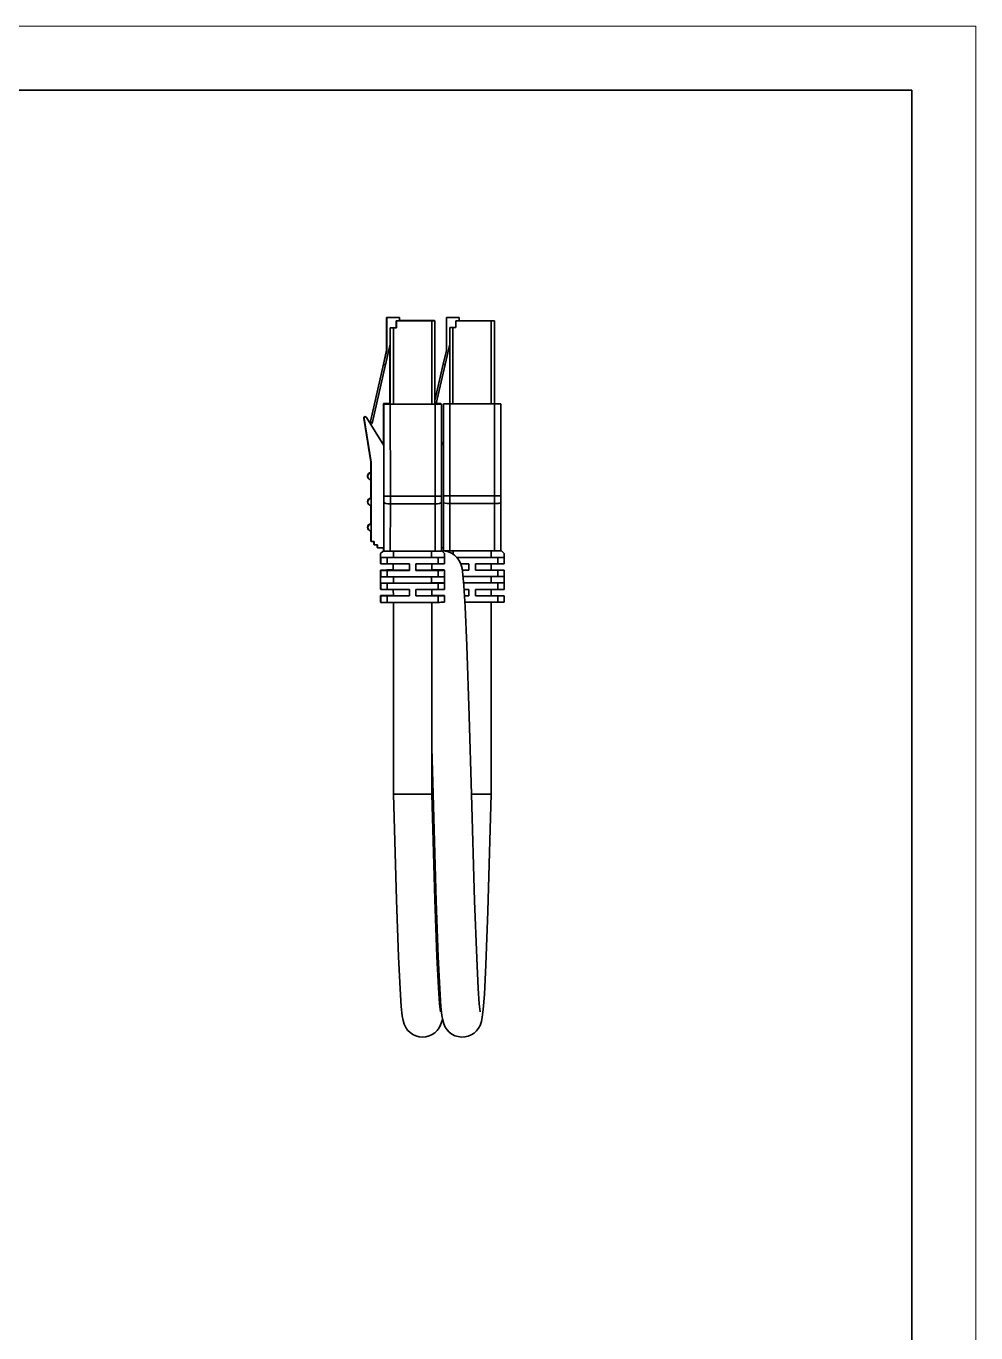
# Model space of a CAD drawing. Header units: millimetres. Extents: x -148 to 148, y -210 to 210.
# Drawn here: x 0 to 148.5, y 5.7 to 210 of the extents above; entities that cross this region are included whole.
import ezdxf

# ---------------------------------------------------------------- set-up
doc = ezdxf.new("R2010")
doc.units = ezdxf.units.MM
doc.layers.add('粗实线层', color=7, linetype='Continuous', lineweight=35)
doc.layers.add('细实线层', color=7, linetype='Continuous', lineweight=18)

# ---------------------------------------------------------------- blocks, each defined once
blk = doc.blocks.new('$CAXA_FRAME_13B17AC1$')
at = {"layer": '粗实线层'}
for p, q in [((138.5, 200), (-138.5, 200)), ((138.5, -200), (138.5, 200))]:
    blk.add_line(p, q, dxfattribs=at)
at = {"layer": '细实线层'}
for p, q in [((148.5, 210), (-148.5, 210)), ((148.5, -210), (148.5, 210))]:
    blk.add_line(p, q, dxfattribs=at)

msp = doc.modelspace()

# ---------------------------------------------------------------- linework, layer by layer
at = {"layer": '粗实线层', "color": 7, "lineweight": 35}
for p, q in [((58.34, 164.458), (56.368, 164.457)), ((56.405, 164.42), (56.368, 164.457)), ((56.368, 164.457), (56.371, 159.545)), ((56.376, 162.86), (56.376, 163.619)), ((56.376, 163.619), (56.398, 163.597)), ((56.398, 163.597), (56.398, 162.839)), ((58.377, 164.421), (56.405, 164.42)), ((56.405, 164.42), (56.408, 159.508)), ((57.881, 163.921), (58.377, 163.921)), ((57.899, 163.902), (57.881, 163.921)), ((57.882, 162.837), (57.881, 163.921)), ((63.423, 163.906), (57.899, 163.902)), ((57.9, 162.818), (57.899, 163.902)), ((58.377, 164.421), (58.34, 164.458)), ((58.377, 163.921), (58.377, 164.421)), ((58.377, 163.976), (63.349, 163.98)), ((62.425, 163.966), (63.362, 163.968)), ((63.365, 163.965), (62.425, 163.966)), ((62.431, 163.959), (63.368, 163.962)), ((63.371, 163.958), (62.431, 163.959)), ((62.437, 163.953), (63.374, 163.955)), ((63.377, 163.952), (62.437, 163.953)), ((62.443, 163.947), (63.38, 163.949)), ((63.383, 163.946), (62.443, 163.947)), ((62.449, 163.941), (63.386, 163.943)), ((63.389, 163.94), (62.449, 163.941)), ((62.455, 163.935), (63.393, 163.937)), ((63.396, 163.934), (62.455, 163.935)), ((62.462, 163.929), (63.399, 163.931)), ((63.402, 163.928), (62.462, 163.929)), ((62.468, 163.922), (63.405, 163.925)), ((63.408, 163.922), (62.468, 163.922)), ((63.362, 163.968), (63.862, 163.968)), ((63.865, 163.965), (63.365, 163.965)), ((63.368, 163.962), (63.868, 163.962)), ((63.871, 163.959), (63.371, 163.958)), ((63.374, 163.955), (63.874, 163.956)), ((63.877, 163.953), (63.377, 163.952)), ((63.38, 163.949), (63.88, 163.95)), ((63.883, 163.947), (63.383, 163.946)), ((63.386, 163.943), (63.886, 163.943)), ((63.889, 163.94), (63.389, 163.94)), ((63.393, 163.937), (63.893, 163.937)), ((63.896, 163.934), (63.396, 163.934)), ((63.399, 163.931), (63.899, 163.931)), ((63.902, 163.928), (63.402, 163.928)), ((63.405, 163.925), (63.905, 163.925)), ((63.908, 163.922), (63.408, 163.922)), ((63.432, 150.906), (63.423, 163.906)), ((63.852, 163.977), (63.862, 163.968)), ((63.865, 163.965), (63.868, 163.962)), ((63.871, 163.959), (63.874, 163.956)), ((63.877, 163.953), (63.88, 163.95)), ((63.883, 163.947), (63.886, 163.943)), ((63.889, 163.94), (63.893, 163.937)), ((63.896, 163.934), (63.899, 163.931)), ((63.902, 163.928), (63.905, 163.925)), ((63.908, 163.922), (63.92, 163.91)), ((63.929, 150.91), (63.92, 163.91)), ((65.737, 164.442), (65.737, 159.531)), ((67.709, 164.442), (65.737, 164.442)), ((72.737, 163.942), (67.213, 163.942)), ((67.213, 162.858), (67.213, 163.942)), ((67.709, 163.942), (67.709, 164.442)), ((73.237, 163.942), (72.737, 163.942)), ((72.737, 150.942), (72.737, 163.942)), ((73.237, 150.942), (73.237, 163.942)), ((56.376, 162.86), (56.398, 162.86)), ((56.398, 162.839), (56.376, 162.86)), ((57.882, 162.837), (56.906, 162.836)), ((56.921, 162.821), (56.906, 162.836)), ((56.906, 162.836), (56.907, 160.267)), ((56.929, 150.905), (56.921, 162.821)), ((57.432, 150.902), (57.424, 162.818)), ((57.9, 162.818), (57.424, 162.818)), ((57.9, 162.818), (57.882, 162.837)), ((66.237, 150.942), (66.237, 162.858)), ((66.237, 162.858), (66.737, 162.858)), ((66.737, 150.942), (66.737, 162.858)), ((67.213, 162.858), (66.737, 162.858)), ((56.184, 157.07), (56.907, 160.267)), ((56.408, 159.508), (56.371, 159.545)), ((56.861, 150.973), (56.855, 160.036)), ((56.861, 150.973), (56.855, 160.036)), ((65.511, 157.092), (66.237, 160.289)), ((56.346, 159.323), (55.859, 157.172)), ((56.383, 159.286), (55.896, 157.135)), ((56.383, 159.286), (56.346, 159.323)), ((65.712, 159.309), (65.223, 157.158)), ((55.868, 157.162), (53.841, 148.208)), ((55.887, 157.144), (53.859, 148.189)), ((54.092, 147.884), (56.174, 157.079)), ((55.868, 157.162), (55.859, 157.172)), ((55.887, 157.144), (55.896, 157.135)), ((56.184, 157.07), (55.896, 157.135)), ((65.223, 157.158), (63.929, 151.458)), ((64.124, 150.987), (65.511, 157.092)), ((65.511, 157.092), (65.223, 157.158)), ((55.858, 150.975), (55.886, 150.947)), ((55.858, 150.975), (55.863, 144.551)), ((55.858, 150.975), (55.863, 144.551)), ((55.886, 150.947), (56.386, 150.948)), ((55.888, 147.509), (55.886, 150.947)), ((55.905, 150.929), (56.405, 150.929)), ((55.905, 150.929), (55.932, 150.901)), ((55.905, 150.929), (55.907, 147.49)), ((55.932, 150.901), (55.942, 136.517)), ((56.386, 150.948), (56.405, 150.929)), ((56.386, 150.929), (56.386, 150.948)), ((56.929, 150.905), (56.861, 150.973)), ((56.938, 150.896), (63.938, 150.901)), ((56.938, 150.896), (56.948, 136.511)), ((63.432, 150.906), (57.432, 150.902)), ((63.938, 150.901), (63.948, 136.516)), ((64.932, 150.907), (64.858, 150.981)), ((64.932, 150.907), (64.942, 136.523)), ((66.237, 150.942), (65.237, 150.942)), ((65.237, 150.942), (65.237, 136.558)), ((66.237, 150.942), (73.237, 150.942)), ((66.237, 150.942), (66.237, 136.558)), ((74.237, 150.942), (73.237, 150.942)), ((73.237, 150.942), (73.237, 136.558)), ((74.237, 150.942), (74.237, 136.558)), ((53.874, 141.861), (52.793, 148.722)), ((52.848, 148.667), (52.793, 148.722)), ((53.929, 141.806), (52.848, 148.667)), ((53.064, 147.147), (53.055, 147.145)), ((53.055, 147.145), (53.206, 146.139)), ((53.055, 147.145), (53.223, 146.123)), ((53.064, 147.147), (53.233, 146.124)), ((53.187, 148.839), (53.132, 148.895)), ((53.216, 148.804), (55.927, 144.447)), ((53.841, 148.208), (53.859, 148.189)), ((53.841, 148.208), (54.039, 147.894)), ((53.859, 148.189), (54.058, 147.875)), ((54.039, 147.894), (54.058, 147.875)), ((54.058, 147.875), (54.092, 147.884)), ((55.866, 146.24), (55.865, 148.022)), ((55.874, 148.012), (55.865, 148.022)), ((55.874, 148.012), (55.876, 146.23)), ((55.888, 147.509), (55.907, 147.509)), ((55.907, 147.49), (55.888, 147.509)), ((55.92, 147.966), (55.922, 146.185)), ((55.92, 147.966), (55.93, 147.956)), ((55.931, 146.175), (55.93, 147.956)), ((53.206, 146.139), (53.212, 146.133)), ((53.212, 146.133), (53.634, 143.457)), ((53.216, 146.129), (53.638, 143.452)), ((53.223, 146.123), (53.216, 146.129)), ((53.233, 146.124), (53.223, 146.123)), ((53.226, 146.13), (53.648, 143.454)), ((55.866, 146.24), (55.876, 146.23)), ((55.931, 146.175), (55.922, 146.185)), ((53.634, 143.457), (53.636, 143.454)), ((53.638, 143.452), (53.636, 143.454)), ((53.648, 143.454), (53.638, 143.452)), ((55.927, 144.447), (55.937, 130.034)), ((64.936, 144.963), (65.237, 144.479)), ((53.929, 141.806), (53.874, 141.861)), ((53.875, 140.184), (53.874, 141.861)), ((53.938, 129.409), (53.929, 141.806)), ((53.387, 139.608), (53.387, 139.684)), ((53.387, 139.681), (53.419, 139.649)), ((53.387, 139.611), (53.387, 139.681)), ((53.419, 139.58), (53.387, 139.611)), ((53.419, 139.649), (53.419, 139.58)), ((53.567, 139.225), (53.531, 139.26)), ((53.878, 136.184), (53.876, 139.079)), ((53.884, 140.184), (53.921, 140.147)), ((53.921, 140.147), (53.922, 139.077)), ((53.39, 135.608), (53.39, 135.684)), ((53.39, 135.681), (53.421, 135.649)), ((53.39, 135.611), (53.39, 135.681)), ((53.422, 135.58), (53.39, 135.611)), ((53.421, 135.649), (53.422, 135.58)), ((53.57, 135.225), (53.534, 135.26)), ((53.88, 132.184), (53.879, 135.079)), ((53.887, 136.184), (53.924, 136.147)), ((53.924, 136.147), (53.925, 135.077)), ((55.937, 130.034), (55.942, 135.547)), ((56.942, 127.908), (56.948, 135.3)), ((63.948, 136.516), (56.948, 136.511)), ((63.948, 135.305), (56.948, 135.3)), ((63.948, 135.305), (63.942, 127.913)), ((64.942, 135.552), (64.935, 127.92)), ((64.942, 135.552), (64.942, 136.523)), ((66.237, 136.558), (65.237, 136.558)), ((65.237, 135.588), (65.237, 136.558)), ((65.237, 130.065), (65.237, 135.588)), ((73.237, 136.558), (66.237, 136.558)), ((66.237, 135.345), (66.237, 136.558)), ((73.237, 135.345), (66.237, 135.345)), ((66.237, 127.942), (66.237, 135.345)), ((73.237, 136.558), (74.237, 136.558)), ((73.237, 136.558), (73.237, 135.345)), ((73.237, 135.345), (73.237, 127.942)), ((74.237, 136.558), (74.237, 135.588)), ((74.237, 135.588), (74.237, 127.942)), ((53.393, 131.608), (53.393, 131.684)), ((53.393, 131.681), (53.424, 131.65)), ((53.393, 131.611), (53.393, 131.681)), ((53.424, 131.58), (53.393, 131.611)), ((53.424, 131.65), (53.424, 131.58)), ((53.572, 131.225), (53.537, 131.26)), ((53.882, 129.465), (53.881, 131.079)), ((53.889, 132.184), (53.927, 132.147)), ((53.927, 132.147), (53.928, 131.077)), ((53.938, 129.409), (53.882, 129.465)), ((54.438, 129.41), (53.938, 129.409)), ((54.383, 128.965), (54.382, 129.41)), ((54.438, 128.91), (54.383, 128.965)), ((54.438, 128.91), (54.438, 129.41)), ((54.938, 128.91), (54.438, 128.91)), ((54.883, 128.465), (54.883, 128.91)), ((54.938, 128.41), (54.938, 128.91)), ((55.937, 130.034), (55.938, 128.411)), ((65.237, 130.065), (65.237, 128.442)), ((54.938, 128.41), (54.883, 128.465)), ((55.938, 128.411), (54.938, 128.41)), ((55.387, 126.963), (55.388, 125.963)), ((55.387, 126.963), (55.409, 126.941)), ((55.387, 126.963), (55.388, 125.963)), ((55.408, 127.541), (55.808, 127.941)), ((55.408, 127.541), (55.414, 127.535)), ((55.408, 127.541), (55.409, 126.941)), ((55.414, 127.535), (55.814, 127.935)), ((55.414, 127.535), (55.415, 126.935)), ((57.457, 126.936), (55.415, 126.935)), ((55.436, 126.913), (55.415, 126.935)), ((55.436, 126.913), (55.437, 125.913)), ((55.908, 127.941), (55.808, 127.941)), ((55.808, 127.941), (55.814, 127.935)), ((55.914, 127.935), (55.814, 127.935)), ((55.886, 128.411), (55.887, 127.963)), ((55.886, 128.411), (55.887, 127.963)), ((55.887, 127.963), (55.908, 127.941)), ((55.908, 127.941), (55.914, 127.935)), ((55.914, 127.935), (55.935, 127.914)), ((55.935, 127.914), (55.936, 128.413)), ((56.443, 126.908), (64.442, 126.914)), ((56.443, 126.908), (56.443, 125.908)), ((63.942, 127.913), (56.942, 127.908)), ((57.457, 126.936), (57.456, 127.909)), ((63.373, 126.941), (63.372, 127.913)), ((65.415, 126.942), (63.373, 126.941)), ((64.442, 126.914), (64.443, 125.914)), ((65.008, 127.948), (64.935, 127.948)), ((65.014, 127.942), (64.935, 127.942)), ((65.237, 128.442), (64.936, 128.442)), ((65.014, 127.942), (65.008, 127.948)), ((65.414, 127.542), (65.014, 127.942)), ((65.237, 127.942), (65.137, 127.942)), ((65.237, 127.942), (65.237, 128.442)), ((66.237, 127.942), (65.237, 127.942)), ((65.414, 127.542), (65.415, 126.942)), ((65.436, 126.921), (65.415, 126.942)), ((65.436, 126.921), (65.437, 125.921)), ((73.237, 127.942), (66.237, 127.942)), ((66.779, 127.426), (66.779, 127.942)), ((67.337, 126.942), (73.737, 126.942)), ((72.695, 126.942), (72.695, 127.942)), ((73.237, 127.942), (74.237, 127.942)), ((73.737, 126.942), (73.737, 125.942)), ((74.737, 126.942), (73.737, 126.942)), ((74.337, 127.942), (74.237, 127.942)), ((74.737, 127.542), (74.337, 127.942)), ((74.737, 127.542), (74.737, 126.942)), ((74.737, 126.942), (74.737, 125.942)), ((55.388, 125.963), (55.437, 125.913)), ((55.388, 124.963), (55.438, 124.913)), ((55.388, 124.963), (55.389, 123.963)), ((55.388, 124.963), (55.389, 123.963)), ((55.438, 124.913), (55.438, 123.913)), ((56.382, 124.97), (57.413, 124.97)), ((56.443, 125.908), (59.943, 125.911)), ((56.444, 124.908), (59.944, 124.911)), ((56.444, 124.908), (56.445, 123.908)), ((57.413, 124.94), (57.412, 125.909)), ((59.931, 124.923), (59.931, 125.911)), ((59.944, 124.911), (59.931, 124.923)), ((59.943, 125.911), (59.944, 124.911)), ((64.443, 125.914), (60.943, 125.911)), ((60.943, 125.911), (60.944, 124.911)), ((64.444, 124.914), (60.944, 124.911)), ((63.413, 124.944), (63.412, 125.913)), ((64.382, 124.975), (63.413, 124.975)), ((64.444, 124.914), (64.444, 123.914)), ((65.438, 124.921), (65.388, 124.97)), ((65.438, 124.921), (65.438, 123.921)), ((67.952, 125.942), (69.237, 125.942)), ((68.211, 124.942), (69.237, 124.942)), ((69.237, 125.942), (69.237, 124.942)), ((73.737, 125.942), (70.237, 125.942)), ((70.237, 125.942), (70.237, 124.942)), ((73.737, 124.942), (70.237, 124.942)), ((72.737, 124.942), (72.737, 125.942)), ((74.737, 125.942), (73.737, 125.942)), ((73.737, 124.942), (73.737, 123.942)), ((74.737, 124.942), (73.737, 124.942)), ((74.737, 124.942), (74.737, 123.942)), ((55.389, 123.963), (55.411, 123.941)), ((55.39, 122.963), (55.39, 121.963)), ((55.39, 122.963), (55.411, 122.941)), ((55.39, 122.963), (55.39, 121.963)), ((55.411, 122.941), (55.411, 123.941)), ((55.438, 123.913), (55.417, 123.935)), ((55.418, 122.935), (55.417, 123.935)), ((57.459, 122.937), (55.418, 122.935)), ((55.439, 122.914), (55.418, 122.935)), ((55.439, 122.914), (55.44, 121.914)), ((56.445, 123.908), (64.444, 123.914)), ((56.445, 122.908), (64.445, 122.914)), ((56.445, 122.908), (56.446, 121.908)), ((57.459, 122.937), (57.459, 123.909)), ((63.375, 122.941), (63.375, 123.913)), ((65.417, 122.942), (63.375, 122.941)), ((64.445, 122.914), (64.446, 121.914)), ((65.417, 122.942), (65.417, 123.919)), ((65.439, 122.921), (65.417, 122.942)), ((65.439, 122.921), (65.44, 121.921)), ((68.34, 123.942), (73.737, 123.942)), ((68.431, 122.942), (73.737, 122.942)), ((72.695, 122.942), (72.695, 123.942)), ((74.737, 123.942), (73.737, 123.942)), ((73.737, 122.942), (73.737, 121.942)), ((74.737, 122.942), (73.737, 122.942)), ((74.737, 122.942), (74.737, 123.942)), ((74.737, 122.942), (74.737, 121.942)), ((55.39, 121.963), (55.44, 121.914)), ((55.391, 120.963), (55.44, 120.914)), ((55.391, 120.963), (55.392, 119.963)), ((55.391, 120.963), (55.392, 119.963)), ((55.44, 120.914), (55.441, 119.914)), ((56.385, 120.97), (57.416, 120.97)), ((56.446, 121.908), (59.946, 121.911)), ((56.447, 120.908), (59.947, 120.911)), ((56.447, 120.908), (56.447, 119.908)), ((57.416, 120.94), (57.415, 121.909)), ((59.934, 120.923), (59.933, 121.911)), ((59.947, 120.911), (59.934, 120.923)), ((59.946, 121.911), (59.947, 120.911)), ((64.446, 121.914), (60.946, 121.911)), ((60.946, 121.911), (60.947, 120.911)), ((64.446, 120.914), (60.947, 120.911)), ((63.416, 120.944), (63.415, 121.913)), ((64.385, 120.975), (63.416, 120.975)), ((64.446, 120.914), (64.447, 119.914)), ((65.44, 120.921), (65.391, 120.97)), ((65.44, 120.921), (65.441, 119.921)), ((68.504, 121.942), (69.237, 121.942)), ((68.567, 120.942), (69.237, 120.942)), ((69.237, 121.942), (69.237, 120.942)), ((73.737, 121.942), (70.237, 121.942)), ((70.237, 121.942), (70.237, 120.942)), ((73.737, 120.942), (70.237, 120.942)), ((72.737, 120.942), (72.737, 121.942)), ((74.737, 121.942), (73.737, 121.942)), ((73.737, 120.942), (73.737, 119.942)), ((74.737, 120.942), (73.737, 120.942)), ((74.737, 120.942), (74.737, 119.942)), ((55.392, 119.963), (55.441, 119.914)), ((56.447, 119.908), (64.447, 119.914)), ((57.416, 119.909), (57.437, 89.94)), ((63.416, 119.913), (63.437, 89.944)), ((68.624, 119.942), (73.737, 119.942)), ((72.737, 119.942), (72.737, 89.942)), ((73.737, 119.942), (74.737, 119.942)), ((63.432, 97.156), (63.637, 89.942)), ((69.636, 89.942), (69.737, 89.942)), ((69.636, 89.942), (69.737, 89.942)), ((69.737, 89.942), (72.737, 89.942)), ((69.737, 89.942), (72.737, 89.942))]:
    msp.add_line(p, q, dxfattribs=at)
for points in [[(65.015, 127.941), (65.541, 127.908), (66.051, 127.785), (66.529, 127.577), (66.961, 127.293), (67.336, 126.944), (67.655, 126.525), (67.957, 125.928), (68.167, 125.183), (68.308, 124.239), (68.462, 122.536), (68.661, 119.23), (68.923, 113.147), (69.287, 102.113), (69.637, 89.943)], [(57.437, 89.94), (57.921, 73.425), (58.239, 64.488), (58.474, 59.503), (58.66, 56.725), (58.814, 55.261), (58.944, 54.528), (59.112, 53.967), (59.352, 53.466), (59.655, 53.035), (60.025, 52.663), (60.452, 52.36), (60.927, 52.134), (61.434, 51.993)], [(63.437, 89.944), (63.921, 73.454), (64.239, 64.561), (64.472, 59.666), (64.646, 57.125), (64.789, 55.875)], [(63.637, 89.942), (64.128, 73.219), (64.439, 64.49), (64.674, 59.505), (64.86, 56.726), (65.008, 55.306), (65.136, 54.565), (65.294, 54.016), (65.523, 53.516), (65.815, 53.084), (66.171, 52.71), (66.587, 52.399), (67.052, 52.163), (67.554, 52.009), (68.076, 51.944)], [(68.076, 51.944), (68.601, 51.971), (69.112, 52.087), (69.593, 52.289), (70.029, 52.567), (70.41, 52.912), (70.728, 53.315), (70.981, 53.776), (71.192, 54.377), (71.331, 55.065), (71.47, 56.244), (71.647, 58.61), (71.883, 63.254), (72.194, 71.628), (72.633, 86.282), (72.737, 89.942)], [(69.637, 89.943), (70.128, 73.246), (70.45, 64.286), (70.68, 59.516), (70.843, 57.16), (70.989, 55.875)], [(61.434, 51.993), (62.042, 51.943), (62.488, 51.984), (62.997, 52.116), (63.471, 52.331), (63.897, 52.621), (64.265, 52.973), (64.57, 53.381), (64.809, 53.839), (65.03, 54.533), (65.087, 54.807)]]:
    msp.add_lwpolyline(points, dxfattribs=at)
for centre, radius, start, end in [((64.737, 159.531), 1, 347.20262, 0.00001), ((53.88, 139.608), 0.492, 179.66822, 224.94883), ((53.885, 139.686), 0.498, 90.17432, 180.66465), ((53.921, 139.644), 0.502, 89.91254, 179.40854), ((53.927, 139.583), 0.508, 180.40406, 224.91977), ((53.923, 139.578), 0.502, 224.85315, 269.95683), ((53.888, 135.687), 0.498, 90.17432, 180.66465), ((53.882, 135.608), 0.492, 179.66822, 224.94883), ((53.923, 135.644), 0.502, 89.91254, 179.40854), ((53.929, 135.583), 0.508, 180.40406, 224.91977), ((53.925, 135.579), 0.502, 224.85315, 269.95683), ((53.891, 131.687), 0.498, 90.17456, 180.66541), ((53.885, 131.608), 0.492, 179.66822, 224.94883), ((53.926, 131.644), 0.502, 89.91276, 179.40931), ((53.932, 131.583), 0.508, 180.40406, 224.91977), ((53.928, 131.579), 0.502, 224.85315, 269.95683), ((56.621, 174.131), 46.223, 269.15043, 270.39786), ((64.2, 172.266), 44.353, 269.6658, 270.94945)]:
    msp.add_arc(centre, radius, start, end, dxfattribs=at)
for centre, major_axis, ratio, start_param, end_param in [((63.352, 163.977), (0.5, 0), 0.0061596, 0.0061554, 1.5769517), ((63.42, 163.909), (0.5, 0), 0.0061596, 4.7185444, 6.2893407), ((57.421, 162.821), (-0.5, 0), 0.0061596, 0.0061554, 1.5769517), ((55.371, 159.544), (0.707, 0.707), 0.9999621, 5.2747808, 5.4981372), ((55.408, 159.507), (0.707, 0.707), 0.9999621, 5.2747808, 5.4981372), ((56.858, 150.976), (1, 0.001), 0.0061596, 1.5769517, 3.1477481), ((56.932, 150.902), (1, 0.001), 0.0061596, 3.1477481, 4.7185444), ((57.429, 150.905), (0.5, 0), 0.0061596, 3.1477481, 4.7185444), ((63.429, 150.909), (0.5, 0), 0.0061596, 4.7185444, 6.2893407), ((63.858, 150.981), (1, 0.001), 0.0061596, 0.0061554, 1.499558), ((63.932, 150.907), (1, 0.001), 0.0061596, 4.7185444, 6.2893407), ((52.99, 148.753), (0.141, 0.141), 0.9999621, 6.2826838, 8.7953184), ((53.046, 148.698), (0.141, 0.141), 0.9999621, 6.2826838, 8.7953184), ((53.046, 148.698), (0.141, 0.141), 0.9999621, 6.0542643, 6.2826838), ((56.942, 136.518), (1, 0.001), 0.0061596, 3.1477481, 4.7185444), ((55.917, 136.541), (0.003, -4), 0.0061553, 1.3196579, 1.5646366), ((56.942, 135.548), (1, -0.001), 0.2485021, 3.1479473, 4.7187436), ((56.917, 136.542), (0.004, -5), 0.0061553, 1.3196579, 1.5646366), ((63.942, 136.523), (-1, -0.001), 0.0061596, 1.5769517, 3.1477481), ((63.917, 136.547), (-0.004, 5), 0.0061553, 4.4612506, 4.7062292), ((63.942, 135.553), (-1, 0.001), 0.2485021, 1.577151, 3.1479473), ((66.237, 135.588), (1, 0), 0.2425356, 3.1415927, 4.712389), ((73.237, 135.588), (-1, 0), 0.2425356, 1.5707963, 3.1415927), ((56.387, 126.963), (1, 0.001), 0.0061596, 2.9334976, 3.1477481), ((56.436, 126.914), (1, 0.001), 0.0061596, 3.1477481, 4.7185444), ((60.412, 126.942), (3, 0.002), 0.0061596, 3.3151962, 6.1218926), ((64.436, 126.92), (1, 0.001), 0.0061596, 4.7185444, 6.2893407), ((56.388, 124.963), (1, 0.001), 0.0061596, 1.5769517, 3.1477481), ((56.437, 125.914), (1, 0.001), 0.0061596, 3.1477481, 4.7185444), ((56.438, 124.914), (1, 0.001), 0.0061596, 3.1477481, 4.7185444), ((60.413, 124.942), (3, 0.002), 0.0061596, 3.1415927, 4.5510963), ((60.413, 124.942), (3, 0.002), 0.0061596, 4.8904734, 6.2831853), ((64.388, 124.969), (1, 0.001), 0.0061596, 0.0061554, 1.5769517), ((64.437, 125.92), (1, 0.001), 0.0061596, 4.7185444, 6.2893407), ((64.438, 124.92), (1, 0.001), 0.0061596, 4.7185444, 6.2893407), ((56.39, 122.963), (1, 0.001), 0.0061596, 2.9334976, 3.1477481), ((56.438, 123.914), (1, 0.001), 0.0061596, 3.1477481, 4.7185444), ((56.439, 122.914), (1, 0.001), 0.0061596, 3.1477481, 4.7185444), ((60.414, 122.942), (3, 0.002), 0.0061596, 3.3151962, 6.1218926), ((64.438, 123.92), (1, 0.001), 0.0061596, 4.7185444, 6.2893407), ((64.439, 122.92), (1, 0.001), 0.0061596, 4.7185444, 6.2893407), ((56.391, 120.964), (1, 0.001), 0.0061596, 1.5769517, 3.1477481), ((56.44, 121.914), (1, 0.001), 0.0061596, 3.1477481, 4.7185444), ((56.44, 120.914), (1, 0.001), 0.0061596, 3.1477481, 4.7185444), ((60.416, 120.942), (3, 0.002), 0.0061596, 3.1415927, 4.5510963), ((60.416, 120.942), (3, 0.002), 0.0061596, 4.8904734, 6.2831853), ((64.391, 120.969), (1, 0.001), 0.0061596, 0.0061554, 1.5769517), ((64.44, 121.92), (1, 0.001), 0.0061596, 4.7185444, 6.2893407), ((64.44, 120.92), (1, 0.001), 0.0061596, 4.7185444, 6.2893407), ((56.441, 119.914), (-1, -0.001), 0.0061596, 0.0061554, 1.5769517), ((64.441, 119.92), (-1, -0.001), 0.0061596, 1.5769517, 3.1477481), ((60.437, 89.942), (-3, -0.002), 0.0061596, 0, 1.5769517), ((60.437, 89.942), (3, 0.002), 0.0061596, 3.1447242, 4.4921306), ((60.437, 89.942), (3, 0.002), 0.0061596, 4.4921306, 6.2806788), ((60.437, 89.942), (-3, -0.002), 0.0061596, 1.5769517, 3.1415566)]:
    msp.add_ellipse(centre, major_axis=major_axis, ratio=ratio, start_param=start_param, end_param=end_param, dxfattribs=at)

# ---------------------------------------------------------------- block references
at = {"layer": '粗实线层'}
msp.add_blockref('$CAXA_FRAME_13B17AC1$', (0, 0), dxfattribs=at)

doc.saveas('drawing.dxf')
